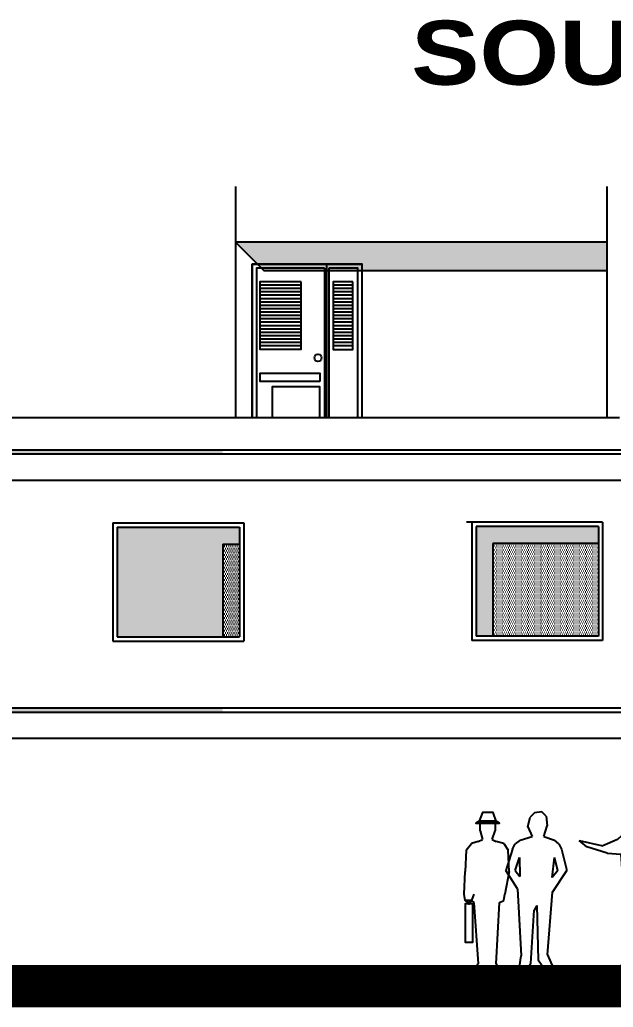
# Model space of a CAD drawing. Header units: millimetres. Extents: x 3669.6 to 3740.3, y 1535.4 to 1572.3.
# Drawn here: x 3676.62 to 3683.65, y 1535.39 to 1547.1 of the extents above; entities that cross this region are included whole.
import ezdxf

# ---------------------------------------------------------------- set-up
doc = ezdxf.new("R2010")
doc.units = ezdxf.units.MM
doc.layers.add('1', color=7, linetype='Continuous')
doc.layers.add('3', color=9, linetype='Continuous')
doc.styles.add('KH1', font='')
doc.styles.get('KH1').set_extended_font_data('Arial Black')

# ---------------------------------------------------------------- blocks, each defined once
blk = doc.blocks.new('02EBLB27')
at = {"color": 0, "linetype": 'ByBlock'}
for points, invisible_edges in [([(17.21, 141), (2.21, 142), (1.21, 133), (19.21, 132)], 5), ([(6.21, 146), (13.21, 145), (17.21, 141), (2.21, 142)], 4), ([(1.21, 133), (19.21, 132), (15.21, 123), (4.21, 123)], 5), ([(15.21, 123), (4.21, 123), (-5.59, 119.59), (26.41, 119.59)], 5), ([(-5.79, 103.24), (-12.35, 111.21), (-17.35, 91.21), (-8.79, 91)], 5), ([(31.21, 116), (-9.79, 116), (-12.35, 111.21), (33.77, 111.21)], 5), ([(-5.59, 119.59), (26.41, 119.59), (31.21, 116), (-9.79, 116)], 5), ([(27.21, 103.24), (33.77, 111.21), (39.77, 91.21), (31.21, 91)], 5), ([(27.21, 103.24), (26.77, 85.4), (-3.62, 84.44), (-5.79, 103.24)], 10), ([(-17.35, 91.21), (-8.79, 91), (-3.62, 84.44), (-3.82, 70.97)], 5), ([(39.77, 91.21), (31.21, 91), (26.77, 85.4), (29.06, 74.08)], 5), ([(29.06, 74.08), (-3.82, 70.97), (10.96, 58.25), (13.27, 53.87)], 11), ([(13.27, 53.87), (29.06, 74.08), (25.53, 11.06), (16.53, 4.06)], 5), ([(-3.82, 70.97), (10.96, 58.25), (9.53, 7.06), (0.82, 12.06)], 5), ([(9.53, 7.06), (0.82, 12.06), (-4.5, 0), (4.5, 0)], 1), ([(25.53, 11.06), (16.53, 4.06), (19.21, 0), (27.21, 1)], 1)]:
    blk.add_3dface(points, dxfattribs=dict(at, invisible_edges=invisible_edges))
blk = doc.blocks.new('02EBLB30')
at = {"color": 0, "linetype": 'ByBlock'}
for points in [[(-7, 138), (9, 138), (6, 146), (-4, 146)], [(9, 138), (-7, 138), (-10, 136), (12, 136)], [(-14, 64), (-20, 64), (-18, 62), (-15, 62)], [(-13, 61), (-20, 61), (-20, 25), (-13, 25)], [(-16, 62), (-17, 62), (-17, 61), (-16, 61)]]:
    blk.add_3dface(points, dxfattribs=at)
for points, invisible_edges in [([(-6, 136), (8, 136), (8, 129), (-6, 129)], 4), ([(8, 129), (-6, 129), (-4, 121), (5, 121)], 5), ([(-4, 121), (5, 121), (9, 119), (-8, 119)], 5), ([(20, 111), (-19, 111), (-20, 91), (21, 91)], 5), ([(-14, 117), (16, 117), (20, 111), (-19, 111)], 5), ([(9, 119), (-8, 119), (-14, 117), (16, 117)], 5), ([(-20, 91), (21, 91), (17, 70), (-21, 70)], 5), ([(-21, 70), (-12, 70), (-14, 64), (-20, 64)], 1), ([(17, 70), (-12, 70), (-14, 64), (16, 64)], 5), ([(-14, 64), (-12, 62), (12, 62), (16, 64)], 10), ([(12, 62), (-12, 62), (-8, 5), (9, 5)], 5), ([(-8, 5), (9, 5), (11, 0), (-11, 0)], 1)]:
    blk.add_3dface(points, dxfattribs=dict(at, invisible_edges=invisible_edges))
blk = doc.blocks.new('02EBLB16')
at = {"color": 0, "linetype": 'ByBlock'}
for points, invisible_edges in [([(-16, 150), (-10, 149), (-6, 146), (-20, 147)], 4), ([(-6, 146), (-20, 147), (-21, 142), (-4, 141)], 5), ([(-21, 142), (-4, 141), (-7, 131), (-18, 132)], 5), ([(-7, 131), (-18, 132), (-14, 127), (-10, 127)], 5), ([(-25, 119), (-0.61, 123.21), (3.01, 119.56), (-28.82, 115.14)], 5), ([(-14, 127), (-10, 127), (-0.61, 123.21), (-25, 119)], 5), ([(-28.82, 115.14), (-25.01, 101.36), (-31.45, 99.23), (-39.45, 103.23)], 5), ([(0, 106), (3.01, 119.56), (16.82, 113.81), (12.82, 106.81)], 5), ([(16.82, 113.81), (12.82, 106.81), (31.67, 112.75), (38.82, 118.81)], 1), ([(-39.45, 103.23), (-31.45, 99.23), (-26.45, 83.23), (-25.45, 74.23)], 1), ([(-25.01, 101.36), (-15, 71), (-12, 60), (0, 106)], 13), ([(-12, 60), (0, 106), (-4, 52), (-9, 45)], 5), ([(-25.01, 101.36), (-15, 71), (-22, 43), (-27, 46)], 5), ([(-4, 52), (-9, 45), (-12, 3), (-3, 10)], 5), ([(-22, 43), (-27, 46), (-36, 4), (-26, 12)], 1), ([(-12, 3), (-3, 10), (0, 0)], 1)]:
    blk.add_3dface(points, dxfattribs=dict(at, invisible_edges=invisible_edges))

msp = doc.modelspace()

# ---------------------------------------------------------------- hatches: boundary and pattern name
for points in [[(3679.175, 1544.458), (3679.514, 1544.119), (3683.575, 1544.119), (3683.575, 1544.458)], [(3679.025, 1542), (3673.875, 1542), (3673.875, 1541.95), (3679.025, 1541.95)], [(3677.774, 1539.782), (3679.026, 1539.782), (3679.026, 1540.882), (3679.224, 1540.882), (3679.224, 1541.082), (3677.774, 1541.082)], [(3683.475, 1541.09), (3682.025, 1541.09), (3682.025, 1539.79), (3682.225, 1539.79), (3682.225, 1540.89), (3683.475, 1540.89)], [(3679.025, 1538.94), (3673.875, 1538.94), (3673.875, 1538.89), (3679.025, 1538.89)], [(3679.025, 1535.88), (3673.875, 1535.88), (3673.875, 1535.83), (3679.025, 1535.83)], [(3680.527, 1535.52), (3680.527, 1535.83), (3679.025, 1535.83), (3679.025, 1535.52)]]:
    msp.add_hatch(color=256).paths.add_polyline_path(points)
h = msp.add_hatch(color=256)
h.paths.add_polyline_path([(3683.725, 1535.88), (3680.527, 1535.88), (3680.527, 1535.83), (3683.725, 1535.83)])
h.paths.add_polyline_path([(3680.527, 1535.88), (3679.025, 1535.88), (3679.025, 1535.83), (3680.527, 1535.83)])
at = {"layer": '1'}
h = msp.add_hatch(dxfattribs=at)
h.set_pattern_fill('DOTS', color=256, scale=0.4, style=0)
h.set_pattern_definition([(0, (3592.95809, 1560.130978), (0.0125, 0.025), [0, -0.025])])
h.paths.add_polyline_path([(3679.224, 1540.882), (3679.026, 1540.882), (3679.026, 1539.782), (3679.224, 1539.782)])
at = {"layer": '3'}
h = msp.add_hatch(dxfattribs=at)
h.set_pattern_fill('DOTS', color=256, scale=0.4, style=0)
h.set_pattern_definition([(0, (3594.45907, 1560.139548), (0.0125, 0.025), [0, -0.025])])
h.paths.add_polyline_path([(3682.225, 1540.89), (3682.225, 1539.79), (3683.475, 1539.79), (3683.475, 1540.89)])

# ---------------------------------------------------------------- linework, layer by layer
for p, q in [((3679.175, 1544.458), (3679.514, 1544.119)), ((3673.875, 1542.38), (3679.025, 1542.38)), ((3679.026, 1540.882), (3679.026, 1539.782))]:
    msp.add_line(p, q)
at = {"const_width": 0.5}
msp.add_lwpolyline([(3669.84, 1535.642), (3706.368, 1535.642)], dxfattribs=at)
at = {"layer": '1'}
for p, q in [((3679.175, 1545.118), (3679.175, 1542.38)), ((3683.575, 1545.118), (3683.575, 1542.38)), ((3683.575, 1544.458), (3679.175, 1544.458)), ((3679.375, 1542.38), (3679.375, 1544.2)), ((3679.375, 1544.2), (3680.675, 1544.2)), ((3680.23, 1544.15), (3680.23, 1542.38)), ((3680.255, 1544.2), (3680.255, 1542.38)), ((3680.28, 1544.15), (3680.28, 1542.38)), ((3680.675, 1542.38), (3680.675, 1544.2)), ((3683.575, 1544.119), (3679.514, 1544.119)), ((3679.953, 1543.95), (3679.463, 1543.95)), ((3679.953, 1543.91), (3679.463, 1543.91)), ((3680.565, 1543.95), (3680.333, 1543.95)), ((3680.565, 1543.91), (3680.333, 1543.91)), ((3679.953, 1543.87), (3679.463, 1543.87)), ((3679.953, 1543.83), (3679.463, 1543.83)), ((3679.953, 1543.79), (3679.463, 1543.79)), ((3680.565, 1543.87), (3680.333, 1543.87)), ((3680.565, 1543.83), (3680.333, 1543.83)), ((3680.565, 1543.79), (3680.333, 1543.79)), ((3679.953, 1543.75), (3679.463, 1543.75)), ((3679.953, 1543.71), (3679.463, 1543.71)), ((3679.953, 1543.67), (3679.463, 1543.67)), ((3680.565, 1543.75), (3680.333, 1543.75)), ((3680.565, 1543.71), (3680.333, 1543.71)), ((3680.565, 1543.67), (3680.333, 1543.67)), ((3679.953, 1543.63), (3679.463, 1543.63)), ((3679.953, 1543.59), (3679.463, 1543.59)), ((3679.953, 1543.55), (3679.463, 1543.55)), ((3680.565, 1543.63), (3680.333, 1543.63)), ((3680.565, 1543.59), (3680.333, 1543.59)), ((3680.565, 1543.55), (3680.333, 1543.55)), ((3679.953, 1543.51), (3679.463, 1543.51)), ((3679.953, 1543.47), (3679.463, 1543.47)), ((3679.953, 1543.43), (3679.463, 1543.43)), ((3680.565, 1543.51), (3680.333, 1543.51)), ((3680.565, 1543.47), (3680.333, 1543.47)), ((3680.565, 1543.43), (3680.333, 1543.43)), ((3679.953, 1543.39), (3679.463, 1543.39)), ((3679.953, 1543.35), (3679.463, 1543.35)), ((3679.953, 1543.31), (3679.463, 1543.31)), ((3680.565, 1543.39), (3680.333, 1543.39)), ((3680.565, 1543.35), (3680.333, 1543.35)), ((3680.565, 1543.31), (3680.333, 1543.31)), ((3679.953, 1543.27), (3679.463, 1543.27)), ((3679.953, 1543.23), (3679.463, 1543.23)), ((3680.565, 1543.27), (3680.333, 1543.27)), ((3680.565, 1543.23), (3680.333, 1543.23)), ((3679.025, 1542.38), (3683.725, 1542.38)), ((3673.875, 1542), (3688.875, 1542)), ((3673.875, 1541.95), (3688.875, 1541.95)), ((3673.875, 1541.64), (3688.875, 1541.64)), ((3677.724, 1541.132), (3677.724, 1539.732)), ((3677.724, 1541.132), (3679.274, 1541.132)), ((3677.774, 1541.082), (3679.224, 1541.082)), ((3677.774, 1541.082), (3677.774, 1539.782)), ((3679.224, 1541.082), (3679.224, 1539.782)), ((3679.274, 1541.132), (3679.274, 1539.732)), ((3683.463, 1541.14), (3681.913, 1541.14)), ((3683.525, 1541.14), (3681.975, 1541.14)), ((3681.975, 1541.14), (3681.975, 1539.74)), ((3683.475, 1541.09), (3682.025, 1541.09)), ((3682.025, 1541.09), (3682.025, 1539.79)), ((3683.475, 1541.09), (3683.475, 1539.79)), ((3683.525, 1541.14), (3683.525, 1539.74)), ((3679.026, 1540.882), (3679.224, 1540.882)), ((3683.475, 1540.89), (3682.225, 1540.89)), ((3682.225, 1540.89), (3682.225, 1539.79)), ((3677.724, 1539.732), (3679.274, 1539.732)), ((3677.774, 1539.782), (3679.224, 1539.782)), ((3683.525, 1539.74), (3681.975, 1539.74)), ((3683.475, 1539.79), (3682.025, 1539.79)), ((3673.875, 1538.94), (3688.875, 1538.94)), ((3673.875, 1538.89), (3688.875, 1538.89)), ((3673.875, 1538.58), (3688.875, 1538.58)), ((3673.875, 1535.88), (3688.875, 1535.88)), ((3673.875, 1535.83), (3688.875, 1535.83)), ((3680.527, 1535.88), (3680.527, 1535.52)), ((3673.875, 1535.52), (3688.875, 1535.52))]:
    msp.add_line(p, q, dxfattribs=at)
for points in [[(3680.675, 1542.38), (3680.675, 1544.2), (3679.375, 1544.2), (3679.375, 1542.38)], [(3680.23, 1544.15), (3679.425, 1544.15), (3679.425, 1542.38)], [(3680.625, 1542.38), (3680.625, 1544.15), (3680.28, 1544.15)], [(3680.174, 1542.38), (3680.174, 1542.746), (3679.611, 1542.746), (3679.611, 1542.38)]]:
    msp.add_lwpolyline(points, dxfattribs=at)
for points in [[(3679.953, 1543.99), (3679.463, 1543.99), (3679.463, 1543.19), (3679.953, 1543.19)], [(3680.565, 1543.99), (3680.333, 1543.99), (3680.333, 1543.189), (3680.565, 1543.189)], [(3680.174, 1542.809), (3679.468, 1542.809), (3679.468, 1542.909), (3680.174, 1542.909)]]:
    msp.add_lwpolyline(points, close=True, dxfattribs=at)
msp.add_circle((3680.153, 1543.089), 0.0421, dxfattribs=at)

# ---------------------------------------------------------------- block references
for name, p, xscale, yscale, zscale in [('02EBLB30', (3682.151, 1535.844), 0.01271364389685914, 0.01271364389685914, 0.01271364389685914), ('02EBLB27', (3682.883, 1535.86), -0.01265291986055672, 0.01265291985873773, 0.01265291985847376), ('02EBLB16', (3683.739, 1535.866), -0.01265291986055672, 0.01265291985873773, 0.01265291985847376)]:
    msp.add_blockref(name, p, dxfattribs=dict(at, xscale=xscale, yscale=yscale, zscale=zscale))

# ---------------------------------------------------------------- texts
at = {"layer": '1', "linetype": 'ByBlock', "style": 'KH1'}
msp.add_text('SOUTH  ELEVATION.', height=0.75874, dxfattribs=at).set_placement((3681.257, 1546.326))

doc.saveas('drawing.dxf')
